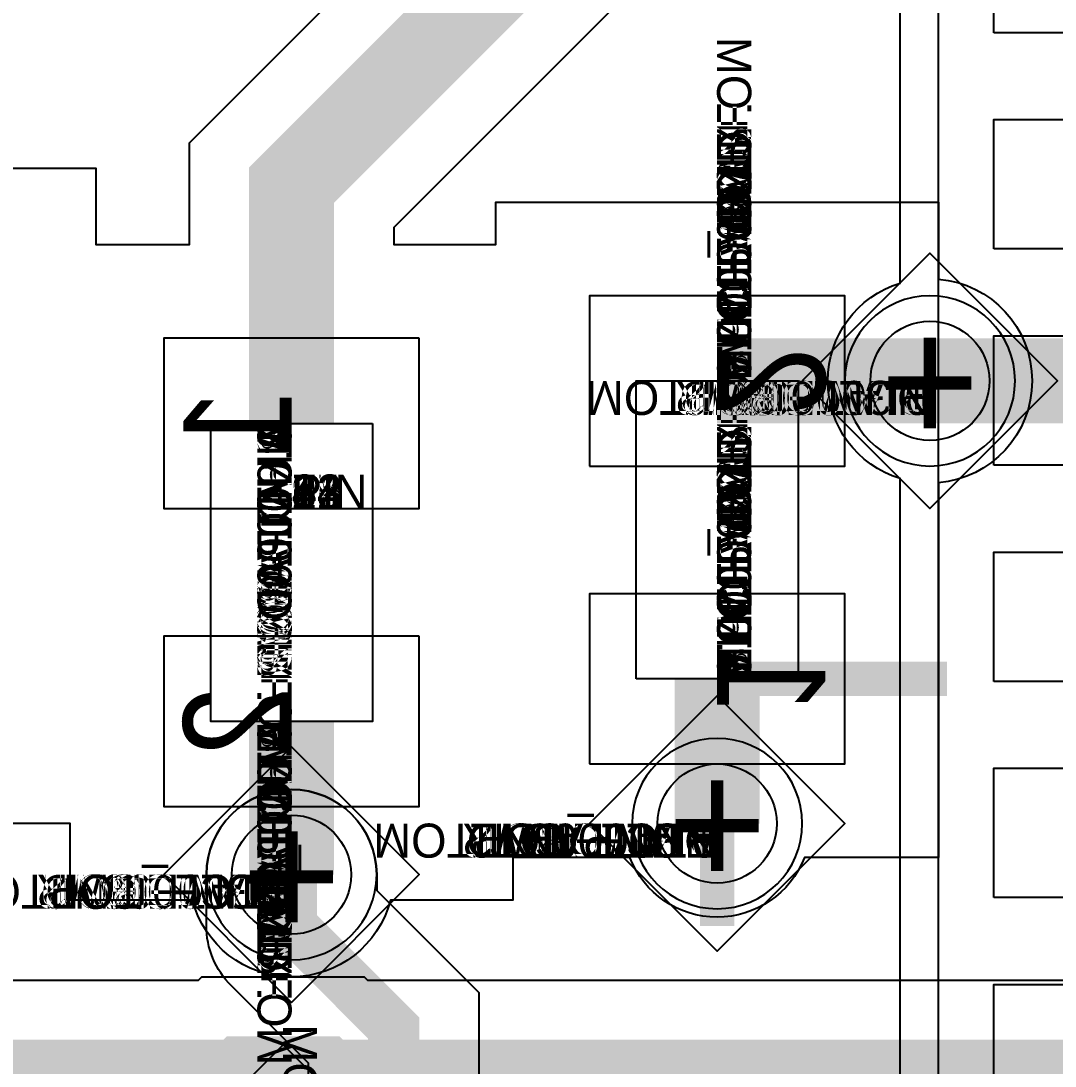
# Model space of a CAD drawing. Extents: x 0 to 323, y 0 to 320.
# Drawn here: x 30.97 to 37.05, y 187.98 to 194.12 of the extents above; entities that cross this region are included whole.
import ezdxf
from ezdxf.enums import TextEntityAlignment as Align

# ---------------------------------------------------------------- set-up
doc = ezdxf.new("R2010")
doc.units = 0
doc.header["$MEASUREMENT"] = 0
doc.layers.get('0').update_dxf_attribs({"linetype": 'CONTINUOUS'})
for name, color, linetype in [('CDN_FIGURES', 7, 'CONTINUOUS'), ('ETCH_BOTTOM', 7, 'CONTINUOUS'), ('ETCH_GND', 3, 'CONTINUOUS'), ('ETCH_INT1', 4, 'CONTINUOUS'), ('ETCH_INT2', 5, 'CONTINUOUS'), ('ETCH_PWR', 6, 'CONTINUOUS'), ('ETCH_TOP', 2, 'CONTINUOUS'), ('MANUFACTURING_NCLEGEND-1-6', 8, 'CONTINUOUS'), ('PACKAGE_GEOMETRY_ASSEMBLY_TOP', 11, 'CONTINUOUS'), ('PACKAGE_GEOMETRY_PIN_NUMBER', 9, 'CONTINUOUS')]:
    doc.layers.add(name, color=color, linetype=linetype)

# ---------------------------------------------------------------- blocks, each defined once
blk = doc.blocks.new('PAD_INFO')
for tag in ['SHAPE_TYPE', 'PAD_HEIGHT', 'PAD_LAYER', 'PAD_TYPE', 'PAD_WIDTH']:
    blk.add_attdef(tag, (0, 0), '', height=0.2)
at = {"flags": 2}
blk.add_attdef('CDN_TYPE', (0, 0), '', height=0.2, dxfattribs=at)
blk = doc.blocks.new('DRILL_INFO')
at = {"flags": 2}
blk.add_attdef('CDN_TYPE', (0, 0), '', height=0.2, dxfattribs=at)
for tag in ['FSHAPE', 'FCHAR', 'DRILL_HEIGHT', 'DIAMETER', 'PLATED', 'DRILL_WIDTH']:
    blk.add_attdef(tag, (0, 0), '', height=0.2)
blk = doc.blocks.new('VIA0700X0300')
at = {"layer": 'ETCH_BOTTOM'}
blk.add_circle((0, 0), 0.35, dxfattribs=at)
at = {"layer": 'ETCH_GND'}
blk.add_circle((0, 0), 0.35, dxfattribs=at)
at = {"layer": 'ETCH_INT1'}
blk.add_circle((0, 0), 0.35, dxfattribs=at)
at = {"layer": 'ETCH_INT2'}
blk.add_circle((0, 0), 0.35, dxfattribs=at)
at = {"layer": 'ETCH_PWR'}
blk.add_circle((0, 0), 0.35, dxfattribs=at)
at = {"layer": 'ETCH_TOP'}
blk.add_circle((0, 0), 0.35, dxfattribs=at)
ref = blk.add_blockref('PAD_INFO', (0, 0))
ref.add_attrib('PAD_LAYER', 'ETCH_TOP', (0, 0), dxfattribs={"height": 0.2})
ref.add_attrib('SHAPE_TYPE', 'NULL', (0, 0), dxfattribs={"height": 0.2})
ref.add_attrib('PAD_TYPE', 'ANTIPAD', (0, 0), dxfattribs={"height": 0.2})
ref.add_attrib('PAD_WIDTH', '0.000000', (0, 0), dxfattribs={"height": 0.2})
ref.add_attrib('PAD_HEIGHT', '0.000000', (0, 0), dxfattribs={"height": 0.2})
ref = blk.add_blockref('PAD_INFO', (0, 0))
ref.add_attrib('PAD_LAYER', 'ETCH_GND', (0, 0), dxfattribs={"height": 0.2})
ref.add_attrib('SHAPE_TYPE', 'NULL', (0, 0), dxfattribs={"height": 0.2})
ref.add_attrib('PAD_TYPE', 'ANTIPAD', (0, 0), dxfattribs={"height": 0.2})
ref.add_attrib('PAD_WIDTH', '0.000000', (0, 0), dxfattribs={"height": 0.2})
ref.add_attrib('PAD_HEIGHT', '0.000000', (0, 0), dxfattribs={"height": 0.2})
ref = blk.add_blockref('PAD_INFO', (0, 0))
ref.add_attrib('PAD_LAYER', 'ETCH_INT1', (0, 0), dxfattribs={"height": 0.2})
ref.add_attrib('SHAPE_TYPE', 'NULL', (0, 0), dxfattribs={"height": 0.2})
ref.add_attrib('PAD_TYPE', 'ANTIPAD', (0, 0), dxfattribs={"height": 0.2})
ref.add_attrib('PAD_WIDTH', '0.000000', (0, 0), dxfattribs={"height": 0.2})
ref.add_attrib('PAD_HEIGHT', '0.000000', (0, 0), dxfattribs={"height": 0.2})
ref = blk.add_blockref('PAD_INFO', (0, 0))
ref.add_attrib('PAD_LAYER', 'ETCH_INT2', (0, 0), dxfattribs={"height": 0.2})
ref.add_attrib('SHAPE_TYPE', 'NULL', (0, 0), dxfattribs={"height": 0.2})
ref.add_attrib('PAD_TYPE', 'ANTIPAD', (0, 0), dxfattribs={"height": 0.2})
ref.add_attrib('PAD_WIDTH', '0.000000', (0, 0), dxfattribs={"height": 0.2})
ref.add_attrib('PAD_HEIGHT', '0.000000', (0, 0), dxfattribs={"height": 0.2})
ref = blk.add_blockref('PAD_INFO', (0, 0))
ref.add_attrib('PAD_LAYER', 'ETCH_PWR', (0, 0), dxfattribs={"height": 0.2})
ref.add_attrib('SHAPE_TYPE', 'NULL', (0, 0), dxfattribs={"height": 0.2})
ref.add_attrib('PAD_TYPE', 'ANTIPAD', (0, 0), dxfattribs={"height": 0.2})
ref.add_attrib('PAD_WIDTH', '0.000000', (0, 0), dxfattribs={"height": 0.2})
ref.add_attrib('PAD_HEIGHT', '0.000000', (0, 0), dxfattribs={"height": 0.2})
ref = blk.add_blockref('PAD_INFO', (0, 0))
ref.add_attrib('PAD_LAYER', 'ETCH_BOTTOM', (0, 0), dxfattribs={"height": 0.2})
ref.add_attrib('SHAPE_TYPE', 'NULL', (0, 0), dxfattribs={"height": 0.2})
ref.add_attrib('PAD_TYPE', 'ANTIPAD', (0, 0), dxfattribs={"height": 0.2})
ref.add_attrib('PAD_WIDTH', '0.000000', (0, 0), dxfattribs={"height": 0.2})
ref.add_attrib('PAD_HEIGHT', '0.000000', (0, 0), dxfattribs={"height": 0.2})
ref = blk.add_blockref('PAD_INFO', (0, 0))
ref.add_attrib('PAD_LAYER', 'ETCH_TOP', (0, 0), dxfattribs={"height": 0.2})
ref.add_attrib('SHAPE_TYPE', 'NULL', (0, 0), dxfattribs={"height": 0.2})
ref.add_attrib('PAD_TYPE', 'THERMAL', (0, 0), dxfattribs={"height": 0.2})
ref.add_attrib('PAD_WIDTH', '0.000000', (0, 0), dxfattribs={"height": 0.2})
ref.add_attrib('PAD_HEIGHT', '0.000000', (0, 0), dxfattribs={"height": 0.2})
ref = blk.add_blockref('PAD_INFO', (0, 0))
ref.add_attrib('PAD_LAYER', 'ETCH_GND', (0, 0), dxfattribs={"height": 0.2})
ref.add_attrib('SHAPE_TYPE', 'NULL', (0, 0), dxfattribs={"height": 0.2})
ref.add_attrib('PAD_TYPE', 'THERMAL', (0, 0), dxfattribs={"height": 0.2})
ref.add_attrib('PAD_WIDTH', '0.000000', (0, 0), dxfattribs={"height": 0.2})
ref.add_attrib('PAD_HEIGHT', '0.000000', (0, 0), dxfattribs={"height": 0.2})
ref = blk.add_blockref('PAD_INFO', (0, 0))
ref.add_attrib('PAD_LAYER', 'ETCH_INT1', (0, 0), dxfattribs={"height": 0.2})
ref.add_attrib('SHAPE_TYPE', 'NULL', (0, 0), dxfattribs={"height": 0.2})
ref.add_attrib('PAD_TYPE', 'THERMAL', (0, 0), dxfattribs={"height": 0.2})
ref.add_attrib('PAD_WIDTH', '0.000000', (0, 0), dxfattribs={"height": 0.2})
ref.add_attrib('PAD_HEIGHT', '0.000000', (0, 0), dxfattribs={"height": 0.2})
ref = blk.add_blockref('PAD_INFO', (0, 0))
ref.add_attrib('PAD_LAYER', 'ETCH_INT2', (0, 0), dxfattribs={"height": 0.2})
ref.add_attrib('SHAPE_TYPE', 'NULL', (0, 0), dxfattribs={"height": 0.2})
ref.add_attrib('PAD_TYPE', 'THERMAL', (0, 0), dxfattribs={"height": 0.2})
ref.add_attrib('PAD_WIDTH', '0.000000', (0, 0), dxfattribs={"height": 0.2})
ref.add_attrib('PAD_HEIGHT', '0.000000', (0, 0), dxfattribs={"height": 0.2})
ref = blk.add_blockref('PAD_INFO', (0, 0))
ref.add_attrib('PAD_LAYER', 'ETCH_PWR', (0, 0), dxfattribs={"height": 0.2})
ref.add_attrib('SHAPE_TYPE', 'NULL', (0, 0), dxfattribs={"height": 0.2})
ref.add_attrib('PAD_TYPE', 'THERMAL', (0, 0), dxfattribs={"height": 0.2})
ref.add_attrib('PAD_WIDTH', '0.000000', (0, 0), dxfattribs={"height": 0.2})
ref.add_attrib('PAD_HEIGHT', '0.000000', (0, 0), dxfattribs={"height": 0.2})
ref = blk.add_blockref('PAD_INFO', (0, 0))
ref.add_attrib('PAD_LAYER', 'ETCH_BOTTOM', (0, 0), dxfattribs={"height": 0.2})
ref.add_attrib('SHAPE_TYPE', 'NULL', (0, 0), dxfattribs={"height": 0.2})
ref.add_attrib('PAD_TYPE', 'THERMAL', (0, 0), dxfattribs={"height": 0.2})
ref.add_attrib('PAD_WIDTH', '0.000000', (0, 0), dxfattribs={"height": 0.2})
ref.add_attrib('PAD_HEIGHT', '0.000000', (0, 0), dxfattribs={"height": 0.2})
ref = blk.add_blockref('PAD_INFO', (0, 0))
ref.add_attrib('PAD_LAYER', 'ETCH_TOP', (0, 0), dxfattribs={"height": 0.2})
ref.add_attrib('SHAPE_TYPE', 'CIRCLE', (0, 0), dxfattribs={"height": 0.2})
ref.add_attrib('PAD_TYPE', 'REGULAR', (0, 0), dxfattribs={"height": 0.2})
ref.add_attrib('PAD_WIDTH', '0.700000', (0, 0), dxfattribs={"height": 0.2})
ref.add_attrib('PAD_HEIGHT', '0.700000', (0, 0), dxfattribs={"height": 0.2})
ref = blk.add_blockref('PAD_INFO', (0, 0))
ref.add_attrib('PAD_LAYER', 'ETCH_GND', (0, 0), dxfattribs={"height": 0.2})
ref.add_attrib('SHAPE_TYPE', 'CIRCLE', (0, 0), dxfattribs={"height": 0.2})
ref.add_attrib('PAD_TYPE', 'REGULAR', (0, 0), dxfattribs={"height": 0.2})
ref.add_attrib('PAD_WIDTH', '0.700000', (0, 0), dxfattribs={"height": 0.2})
ref.add_attrib('PAD_HEIGHT', '0.700000', (0, 0), dxfattribs={"height": 0.2})
ref = blk.add_blockref('PAD_INFO', (0, 0))
ref.add_attrib('PAD_LAYER', 'ETCH_INT1', (0, 0), dxfattribs={"height": 0.2})
ref.add_attrib('SHAPE_TYPE', 'CIRCLE', (0, 0), dxfattribs={"height": 0.2})
ref.add_attrib('PAD_TYPE', 'REGULAR', (0, 0), dxfattribs={"height": 0.2})
ref.add_attrib('PAD_WIDTH', '0.700000', (0, 0), dxfattribs={"height": 0.2})
ref.add_attrib('PAD_HEIGHT', '0.700000', (0, 0), dxfattribs={"height": 0.2})
ref = blk.add_blockref('PAD_INFO', (0, 0))
ref.add_attrib('PAD_LAYER', 'ETCH_INT2', (0, 0), dxfattribs={"height": 0.2})
ref.add_attrib('SHAPE_TYPE', 'CIRCLE', (0, 0), dxfattribs={"height": 0.2})
ref.add_attrib('PAD_TYPE', 'REGULAR', (0, 0), dxfattribs={"height": 0.2})
ref.add_attrib('PAD_WIDTH', '0.700000', (0, 0), dxfattribs={"height": 0.2})
ref.add_attrib('PAD_HEIGHT', '0.700000', (0, 0), dxfattribs={"height": 0.2})
ref = blk.add_blockref('PAD_INFO', (0, 0))
ref.add_attrib('PAD_LAYER', 'ETCH_PWR', (0, 0), dxfattribs={"height": 0.2})
ref.add_attrib('SHAPE_TYPE', 'CIRCLE', (0, 0), dxfattribs={"height": 0.2})
ref.add_attrib('PAD_TYPE', 'REGULAR', (0, 0), dxfattribs={"height": 0.2})
ref.add_attrib('PAD_WIDTH', '0.700000', (0, 0), dxfattribs={"height": 0.2})
ref.add_attrib('PAD_HEIGHT', '0.700000', (0, 0), dxfattribs={"height": 0.2})
ref = blk.add_blockref('PAD_INFO', (0, 0))
ref.add_attrib('PAD_LAYER', 'ETCH_BOTTOM', (0, 0), dxfattribs={"height": 0.2})
ref.add_attrib('SHAPE_TYPE', 'CIRCLE', (0, 0), dxfattribs={"height": 0.2})
ref.add_attrib('PAD_TYPE', 'REGULAR', (0, 0), dxfattribs={"height": 0.2})
ref.add_attrib('PAD_WIDTH', '0.700000', (0, 0), dxfattribs={"height": 0.2})
ref.add_attrib('PAD_HEIGHT', '0.700000', (0, 0), dxfattribs={"height": 0.2})
ref = blk.add_blockref('DRILL_INFO', (0, 0))
ref.add_attrib('DIAMETER', '0.300000', (0, 0), dxfattribs={"height": 0.2})
ref.add_attrib('PLATED', 'PLATED', (0, 0), dxfattribs={"height": 0.2})
ref.add_attrib('FSHAPE', 'DIAMOND', (0, 0), dxfattribs={"height": 0.2})
ref.add_attrib('FCHAR', '+', (0, 0), dxfattribs={"height": 0.2})
ref.add_attrib('DRILL_WIDTH', '1.500000', (0, 0), dxfattribs={"height": 0.2})
ref.add_attrib('DRILL_HEIGHT', '1.500000', (0, 0), dxfattribs={"height": 0.2})
for tag in ['CDN_TYPE', 'PIN']:
    blk.add_attdef(tag, (0, 0), '', height=0.2)
at = {"flags": 2}
for tag in ['PSTKNAME', 'BBV']:
    blk.add_attdef(tag, (0, 0), '', height=0.2, dxfattribs=at)
blk = doc.blocks.new('FIGURE_DIAMOND')
at = {"layer": 'CDN_FIGURES'}
blk.add_lwpolyline([(-0.5, 0), (0, 0.5), (0.5, 0), (0, -0.5)], close=True, dxfattribs=at)
blk = doc.blocks.new('RC1000X1500TS')
at = {"layer": 'ETCH_TOP'}
blk.add_lwpolyline([(-0.5, -0.75), (-0.5, 0.75), (0.5, 0.75), (0.5, -0.75)], close=True, dxfattribs=at)
ref = blk.add_blockref('PAD_INFO', (0, 0))
ref.add_attrib('PAD_LAYER', 'ETCH_TOP', (0, 0), dxfattribs={"height": 0.2})
ref.add_attrib('SHAPE_TYPE', 'NULL', (0, 0), dxfattribs={"height": 0.2})
ref.add_attrib('PAD_TYPE', 'ANTIPAD', (0, 0), dxfattribs={"height": 0.2})
ref.add_attrib('PAD_WIDTH', '0.000000', (0, 0), dxfattribs={"height": 0.2})
ref.add_attrib('PAD_HEIGHT', '0.000000', (0, 0), dxfattribs={"height": 0.2})
ref = blk.add_blockref('PAD_INFO', (0, 0))
ref.add_attrib('PAD_LAYER', 'ETCH_GND', (0, 0), dxfattribs={"height": 0.2})
ref.add_attrib('SHAPE_TYPE', 'NULL', (0, 0), dxfattribs={"height": 0.2})
ref.add_attrib('PAD_TYPE', 'ANTIPAD', (0, 0), dxfattribs={"height": 0.2})
ref.add_attrib('PAD_WIDTH', '0.000000', (0, 0), dxfattribs={"height": 0.2})
ref.add_attrib('PAD_HEIGHT', '0.000000', (0, 0), dxfattribs={"height": 0.2})
ref = blk.add_blockref('PAD_INFO', (0, 0))
ref.add_attrib('PAD_LAYER', 'ETCH_INT1', (0, 0), dxfattribs={"height": 0.2})
ref.add_attrib('SHAPE_TYPE', 'NULL', (0, 0), dxfattribs={"height": 0.2})
ref.add_attrib('PAD_TYPE', 'ANTIPAD', (0, 0), dxfattribs={"height": 0.2})
ref.add_attrib('PAD_WIDTH', '0.000000', (0, 0), dxfattribs={"height": 0.2})
ref.add_attrib('PAD_HEIGHT', '0.000000', (0, 0), dxfattribs={"height": 0.2})
ref = blk.add_blockref('PAD_INFO', (0, 0))
ref.add_attrib('PAD_LAYER', 'ETCH_INT2', (0, 0), dxfattribs={"height": 0.2})
ref.add_attrib('SHAPE_TYPE', 'NULL', (0, 0), dxfattribs={"height": 0.2})
ref.add_attrib('PAD_TYPE', 'ANTIPAD', (0, 0), dxfattribs={"height": 0.2})
ref.add_attrib('PAD_WIDTH', '0.000000', (0, 0), dxfattribs={"height": 0.2})
ref.add_attrib('PAD_HEIGHT', '0.000000', (0, 0), dxfattribs={"height": 0.2})
ref = blk.add_blockref('PAD_INFO', (0, 0))
ref.add_attrib('PAD_LAYER', 'ETCH_PWR', (0, 0), dxfattribs={"height": 0.2})
ref.add_attrib('SHAPE_TYPE', 'NULL', (0, 0), dxfattribs={"height": 0.2})
ref.add_attrib('PAD_TYPE', 'ANTIPAD', (0, 0), dxfattribs={"height": 0.2})
ref.add_attrib('PAD_WIDTH', '0.000000', (0, 0), dxfattribs={"height": 0.2})
ref.add_attrib('PAD_HEIGHT', '0.000000', (0, 0), dxfattribs={"height": 0.2})
ref = blk.add_blockref('PAD_INFO', (0, 0))
ref.add_attrib('PAD_LAYER', 'ETCH_BOTTOM', (0, 0), dxfattribs={"height": 0.2})
ref.add_attrib('SHAPE_TYPE', 'NULL', (0, 0), dxfattribs={"height": 0.2})
ref.add_attrib('PAD_TYPE', 'ANTIPAD', (0, 0), dxfattribs={"height": 0.2})
ref.add_attrib('PAD_WIDTH', '0.000000', (0, 0), dxfattribs={"height": 0.2})
ref.add_attrib('PAD_HEIGHT', '0.000000', (0, 0), dxfattribs={"height": 0.2})
ref = blk.add_blockref('PAD_INFO', (0, 0))
ref.add_attrib('PAD_LAYER', 'ETCH_TOP', (0, 0), dxfattribs={"height": 0.2})
ref.add_attrib('SHAPE_TYPE', 'NULL', (0, 0), dxfattribs={"height": 0.2})
ref.add_attrib('PAD_TYPE', 'THERMAL', (0, 0), dxfattribs={"height": 0.2})
ref.add_attrib('PAD_WIDTH', '0.000000', (0, 0), dxfattribs={"height": 0.2})
ref.add_attrib('PAD_HEIGHT', '0.000000', (0, 0), dxfattribs={"height": 0.2})
ref = blk.add_blockref('PAD_INFO', (0, 0))
ref.add_attrib('PAD_LAYER', 'ETCH_GND', (0, 0), dxfattribs={"height": 0.2})
ref.add_attrib('SHAPE_TYPE', 'NULL', (0, 0), dxfattribs={"height": 0.2})
ref.add_attrib('PAD_TYPE', 'THERMAL', (0, 0), dxfattribs={"height": 0.2})
ref.add_attrib('PAD_WIDTH', '0.000000', (0, 0), dxfattribs={"height": 0.2})
ref.add_attrib('PAD_HEIGHT', '0.000000', (0, 0), dxfattribs={"height": 0.2})
ref = blk.add_blockref('PAD_INFO', (0, 0))
ref.add_attrib('PAD_LAYER', 'ETCH_INT1', (0, 0), dxfattribs={"height": 0.2})
ref.add_attrib('SHAPE_TYPE', 'NULL', (0, 0), dxfattribs={"height": 0.2})
ref.add_attrib('PAD_TYPE', 'THERMAL', (0, 0), dxfattribs={"height": 0.2})
ref.add_attrib('PAD_WIDTH', '0.000000', (0, 0), dxfattribs={"height": 0.2})
ref.add_attrib('PAD_HEIGHT', '0.000000', (0, 0), dxfattribs={"height": 0.2})
ref = blk.add_blockref('PAD_INFO', (0, 0))
ref.add_attrib('PAD_LAYER', 'ETCH_INT2', (0, 0), dxfattribs={"height": 0.2})
ref.add_attrib('SHAPE_TYPE', 'NULL', (0, 0), dxfattribs={"height": 0.2})
ref.add_attrib('PAD_TYPE', 'THERMAL', (0, 0), dxfattribs={"height": 0.2})
ref.add_attrib('PAD_WIDTH', '0.000000', (0, 0), dxfattribs={"height": 0.2})
ref.add_attrib('PAD_HEIGHT', '0.000000', (0, 0), dxfattribs={"height": 0.2})
ref = blk.add_blockref('PAD_INFO', (0, 0))
ref.add_attrib('PAD_LAYER', 'ETCH_PWR', (0, 0), dxfattribs={"height": 0.2})
ref.add_attrib('SHAPE_TYPE', 'NULL', (0, 0), dxfattribs={"height": 0.2})
ref.add_attrib('PAD_TYPE', 'THERMAL', (0, 0), dxfattribs={"height": 0.2})
ref.add_attrib('PAD_WIDTH', '0.000000', (0, 0), dxfattribs={"height": 0.2})
ref.add_attrib('PAD_HEIGHT', '0.000000', (0, 0), dxfattribs={"height": 0.2})
ref = blk.add_blockref('PAD_INFO', (0, 0))
ref.add_attrib('PAD_LAYER', 'ETCH_BOTTOM', (0, 0), dxfattribs={"height": 0.2})
ref.add_attrib('SHAPE_TYPE', 'NULL', (0, 0), dxfattribs={"height": 0.2})
ref.add_attrib('PAD_TYPE', 'THERMAL', (0, 0), dxfattribs={"height": 0.2})
ref.add_attrib('PAD_WIDTH', '0.000000', (0, 0), dxfattribs={"height": 0.2})
ref.add_attrib('PAD_HEIGHT', '0.000000', (0, 0), dxfattribs={"height": 0.2})
ref = blk.add_blockref('PAD_INFO', (0, 0))
ref.add_attrib('PAD_LAYER', 'ETCH_GND', (0, 0), dxfattribs={"height": 0.2})
ref.add_attrib('SHAPE_TYPE', 'NULL', (0, 0), dxfattribs={"height": 0.2})
ref.add_attrib('PAD_TYPE', 'REGULAR', (0, 0), dxfattribs={"height": 0.2})
ref.add_attrib('PAD_WIDTH', '0.000000', (0, 0), dxfattribs={"height": 0.2})
ref.add_attrib('PAD_HEIGHT', '0.000000', (0, 0), dxfattribs={"height": 0.2})
ref = blk.add_blockref('PAD_INFO', (0, 0))
ref.add_attrib('PAD_LAYER', 'ETCH_INT1', (0, 0), dxfattribs={"height": 0.2})
ref.add_attrib('SHAPE_TYPE', 'NULL', (0, 0), dxfattribs={"height": 0.2})
ref.add_attrib('PAD_TYPE', 'REGULAR', (0, 0), dxfattribs={"height": 0.2})
ref.add_attrib('PAD_WIDTH', '0.000000', (0, 0), dxfattribs={"height": 0.2})
ref.add_attrib('PAD_HEIGHT', '0.000000', (0, 0), dxfattribs={"height": 0.2})
ref = blk.add_blockref('PAD_INFO', (0, 0))
ref.add_attrib('PAD_LAYER', 'ETCH_INT2', (0, 0), dxfattribs={"height": 0.2})
ref.add_attrib('SHAPE_TYPE', 'NULL', (0, 0), dxfattribs={"height": 0.2})
ref.add_attrib('PAD_TYPE', 'REGULAR', (0, 0), dxfattribs={"height": 0.2})
ref.add_attrib('PAD_WIDTH', '0.000000', (0, 0), dxfattribs={"height": 0.2})
ref.add_attrib('PAD_HEIGHT', '0.000000', (0, 0), dxfattribs={"height": 0.2})
ref = blk.add_blockref('PAD_INFO', (0, 0))
ref.add_attrib('PAD_LAYER', 'ETCH_PWR', (0, 0), dxfattribs={"height": 0.2})
ref.add_attrib('SHAPE_TYPE', 'NULL', (0, 0), dxfattribs={"height": 0.2})
ref.add_attrib('PAD_TYPE', 'REGULAR', (0, 0), dxfattribs={"height": 0.2})
ref.add_attrib('PAD_WIDTH', '0.000000', (0, 0), dxfattribs={"height": 0.2})
ref.add_attrib('PAD_HEIGHT', '0.000000', (0, 0), dxfattribs={"height": 0.2})
ref = blk.add_blockref('PAD_INFO', (0, 0))
ref.add_attrib('PAD_LAYER', 'ETCH_BOTTOM', (0, 0), dxfattribs={"height": 0.2})
ref.add_attrib('SHAPE_TYPE', 'NULL', (0, 0), dxfattribs={"height": 0.2})
ref.add_attrib('PAD_TYPE', 'REGULAR', (0, 0), dxfattribs={"height": 0.2})
ref.add_attrib('PAD_WIDTH', '0.000000', (0, 0), dxfattribs={"height": 0.2})
ref.add_attrib('PAD_HEIGHT', '0.000000', (0, 0), dxfattribs={"height": 0.2})
ref = blk.add_blockref('DRILL_INFO', (0, 0))
ref.add_attrib('DIAMETER', '0.000000', (0, 0), dxfattribs={"height": 0.2})
ref.add_attrib('PLATED', 'PLATED', (0, 0), dxfattribs={"height": 0.2})
ref.add_attrib('FSHAPE', 'NULL', (0, 0), dxfattribs={"height": 0.2})
ref.add_attrib('DRILL_WIDTH', '0.000000', (0, 0), dxfattribs={"height": 0.2})
ref.add_attrib('DRILL_HEIGHT', '0.000000', (0, 0), dxfattribs={"height": 0.2})
ref = blk.add_blockref('PAD_INFO', (0, 0))
ref.add_attrib('PAD_LAYER', 'ETCH_TOP', (0, 0), dxfattribs={"height": 0.2})
ref.add_attrib('SHAPE_TYPE', 'RECTANGLE', (0, 0), dxfattribs={"height": 0.2})
ref.add_attrib('PAD_TYPE', 'REGULAR', (0, 0), dxfattribs={"height": 0.2})
ref.add_attrib('PAD_WIDTH', '1.000000', (0, 0), dxfattribs={"height": 0.2})
ref.add_attrib('PAD_HEIGHT', '1.500000', (0, 0), dxfattribs={"height": 0.2})
for tag in ['CDN_TYPE', 'PIN']:
    blk.add_attdef(tag, (0, 0), '', height=0.2)
at = {"flags": 2}
for tag in ['PSTKNAME', 'BBV']:
    blk.add_attdef(tag, (0, 0), '', height=0.2, dxfattribs=at)
blk = doc.blocks.new('F56')
at = {"layer": 'PACKAGE_GEOMETRY_ASSEMBLY_TOP'}
blk.add_lwpolyline([(0, -0.475), (1.75, -0.475), (1.75, 0.475), (0, 0.475)], close=True, dxfattribs=at)
at = {"layer": 'ETCH_TOP'}
ref = blk.add_blockref('RC1000X1500TS', (0, 0), dxfattribs=at)
ref.add_attrib('CDN_TYPE', 'PIN', (0, 0), dxfattribs={"height": 0.2})
ref.add_attrib('PIN', '1', (0, 0), dxfattribs={"height": 0.2})
ref = blk.add_blockref('RC1000X1500TS', (1.75, 0), dxfattribs=at)
ref.add_attrib('CDN_TYPE', 'PIN', (0, 0), dxfattribs={"height": 0.2})
ref.add_attrib('PIN', '2', (0, 0), dxfattribs={"height": 0.2})
at = {"flags": 2}
for tag in ['SYMBOL_TYPE', 'CDN_TYPE', 'REFDES']:
    blk.add_attdef(tag, (0, 0), '', height=0.2, dxfattribs=at)
blk = doc.blocks.new('RC1250X0760TS')
at = {"layer": 'ETCH_TOP'}
blk.add_lwpolyline([(-0.625, -0.38), (-0.625, 0.38), (0.625, 0.38), (0.625, -0.38)], close=True, dxfattribs=at)
ref = blk.add_blockref('PAD_INFO', (0, 0))
ref.add_attrib('PAD_LAYER', 'ETCH_TOP', (0, 0), dxfattribs={"height": 0.2})
ref.add_attrib('SHAPE_TYPE', 'NULL', (0, 0), dxfattribs={"height": 0.2})
ref.add_attrib('PAD_TYPE', 'ANTIPAD', (0, 0), dxfattribs={"height": 0.2})
ref.add_attrib('PAD_WIDTH', '0.000000', (0, 0), dxfattribs={"height": 0.2})
ref.add_attrib('PAD_HEIGHT', '0.000000', (0, 0), dxfattribs={"height": 0.2})
ref = blk.add_blockref('PAD_INFO', (0, 0))
ref.add_attrib('PAD_LAYER', 'ETCH_GND', (0, 0), dxfattribs={"height": 0.2})
ref.add_attrib('SHAPE_TYPE', 'NULL', (0, 0), dxfattribs={"height": 0.2})
ref.add_attrib('PAD_TYPE', 'ANTIPAD', (0, 0), dxfattribs={"height": 0.2})
ref.add_attrib('PAD_WIDTH', '0.000000', (0, 0), dxfattribs={"height": 0.2})
ref.add_attrib('PAD_HEIGHT', '0.000000', (0, 0), dxfattribs={"height": 0.2})
ref = blk.add_blockref('PAD_INFO', (0, 0))
ref.add_attrib('PAD_LAYER', 'ETCH_INT1', (0, 0), dxfattribs={"height": 0.2})
ref.add_attrib('SHAPE_TYPE', 'NULL', (0, 0), dxfattribs={"height": 0.2})
ref.add_attrib('PAD_TYPE', 'ANTIPAD', (0, 0), dxfattribs={"height": 0.2})
ref.add_attrib('PAD_WIDTH', '0.000000', (0, 0), dxfattribs={"height": 0.2})
ref.add_attrib('PAD_HEIGHT', '0.000000', (0, 0), dxfattribs={"height": 0.2})
ref = blk.add_blockref('PAD_INFO', (0, 0))
ref.add_attrib('PAD_LAYER', 'ETCH_INT2', (0, 0), dxfattribs={"height": 0.2})
ref.add_attrib('SHAPE_TYPE', 'NULL', (0, 0), dxfattribs={"height": 0.2})
ref.add_attrib('PAD_TYPE', 'ANTIPAD', (0, 0), dxfattribs={"height": 0.2})
ref.add_attrib('PAD_WIDTH', '0.000000', (0, 0), dxfattribs={"height": 0.2})
ref.add_attrib('PAD_HEIGHT', '0.000000', (0, 0), dxfattribs={"height": 0.2})
ref = blk.add_blockref('PAD_INFO', (0, 0))
ref.add_attrib('PAD_LAYER', 'ETCH_PWR', (0, 0), dxfattribs={"height": 0.2})
ref.add_attrib('SHAPE_TYPE', 'NULL', (0, 0), dxfattribs={"height": 0.2})
ref.add_attrib('PAD_TYPE', 'ANTIPAD', (0, 0), dxfattribs={"height": 0.2})
ref.add_attrib('PAD_WIDTH', '0.000000', (0, 0), dxfattribs={"height": 0.2})
ref.add_attrib('PAD_HEIGHT', '0.000000', (0, 0), dxfattribs={"height": 0.2})
ref = blk.add_blockref('PAD_INFO', (0, 0))
ref.add_attrib('PAD_LAYER', 'ETCH_BOTTOM', (0, 0), dxfattribs={"height": 0.2})
ref.add_attrib('SHAPE_TYPE', 'NULL', (0, 0), dxfattribs={"height": 0.2})
ref.add_attrib('PAD_TYPE', 'ANTIPAD', (0, 0), dxfattribs={"height": 0.2})
ref.add_attrib('PAD_WIDTH', '0.000000', (0, 0), dxfattribs={"height": 0.2})
ref.add_attrib('PAD_HEIGHT', '0.000000', (0, 0), dxfattribs={"height": 0.2})
ref = blk.add_blockref('PAD_INFO', (0, 0))
ref.add_attrib('PAD_LAYER', 'ETCH_TOP', (0, 0), dxfattribs={"height": 0.2})
ref.add_attrib('SHAPE_TYPE', 'NULL', (0, 0), dxfattribs={"height": 0.2})
ref.add_attrib('PAD_TYPE', 'THERMAL', (0, 0), dxfattribs={"height": 0.2})
ref.add_attrib('PAD_WIDTH', '0.000000', (0, 0), dxfattribs={"height": 0.2})
ref.add_attrib('PAD_HEIGHT', '0.000000', (0, 0), dxfattribs={"height": 0.2})
ref = blk.add_blockref('PAD_INFO', (0, 0))
ref.add_attrib('PAD_LAYER', 'ETCH_GND', (0, 0), dxfattribs={"height": 0.2})
ref.add_attrib('SHAPE_TYPE', 'NULL', (0, 0), dxfattribs={"height": 0.2})
ref.add_attrib('PAD_TYPE', 'THERMAL', (0, 0), dxfattribs={"height": 0.2})
ref.add_attrib('PAD_WIDTH', '0.000000', (0, 0), dxfattribs={"height": 0.2})
ref.add_attrib('PAD_HEIGHT', '0.000000', (0, 0), dxfattribs={"height": 0.2})
ref = blk.add_blockref('PAD_INFO', (0, 0))
ref.add_attrib('PAD_LAYER', 'ETCH_INT1', (0, 0), dxfattribs={"height": 0.2})
ref.add_attrib('SHAPE_TYPE', 'NULL', (0, 0), dxfattribs={"height": 0.2})
ref.add_attrib('PAD_TYPE', 'THERMAL', (0, 0), dxfattribs={"height": 0.2})
ref.add_attrib('PAD_WIDTH', '0.000000', (0, 0), dxfattribs={"height": 0.2})
ref.add_attrib('PAD_HEIGHT', '0.000000', (0, 0), dxfattribs={"height": 0.2})
ref = blk.add_blockref('PAD_INFO', (0, 0))
ref.add_attrib('PAD_LAYER', 'ETCH_INT2', (0, 0), dxfattribs={"height": 0.2})
ref.add_attrib('SHAPE_TYPE', 'NULL', (0, 0), dxfattribs={"height": 0.2})
ref.add_attrib('PAD_TYPE', 'THERMAL', (0, 0), dxfattribs={"height": 0.2})
ref.add_attrib('PAD_WIDTH', '0.000000', (0, 0), dxfattribs={"height": 0.2})
ref.add_attrib('PAD_HEIGHT', '0.000000', (0, 0), dxfattribs={"height": 0.2})
ref = blk.add_blockref('PAD_INFO', (0, 0))
ref.add_attrib('PAD_LAYER', 'ETCH_PWR', (0, 0), dxfattribs={"height": 0.2})
ref.add_attrib('SHAPE_TYPE', 'NULL', (0, 0), dxfattribs={"height": 0.2})
ref.add_attrib('PAD_TYPE', 'THERMAL', (0, 0), dxfattribs={"height": 0.2})
ref.add_attrib('PAD_WIDTH', '0.000000', (0, 0), dxfattribs={"height": 0.2})
ref.add_attrib('PAD_HEIGHT', '0.000000', (0, 0), dxfattribs={"height": 0.2})
ref = blk.add_blockref('PAD_INFO', (0, 0))
ref.add_attrib('PAD_LAYER', 'ETCH_BOTTOM', (0, 0), dxfattribs={"height": 0.2})
ref.add_attrib('SHAPE_TYPE', 'NULL', (0, 0), dxfattribs={"height": 0.2})
ref.add_attrib('PAD_TYPE', 'THERMAL', (0, 0), dxfattribs={"height": 0.2})
ref.add_attrib('PAD_WIDTH', '0.000000', (0, 0), dxfattribs={"height": 0.2})
ref.add_attrib('PAD_HEIGHT', '0.000000', (0, 0), dxfattribs={"height": 0.2})
ref = blk.add_blockref('PAD_INFO', (0, 0))
ref.add_attrib('PAD_LAYER', 'ETCH_TOP', (0, 0), dxfattribs={"height": 0.2})
ref.add_attrib('SHAPE_TYPE', 'RECTANGLE', (0, 0), dxfattribs={"height": 0.2})
ref.add_attrib('PAD_TYPE', 'REGULAR', (0, 0), dxfattribs={"height": 0.2})
ref.add_attrib('PAD_WIDTH', '1.250000', (0, 0), dxfattribs={"height": 0.2})
ref.add_attrib('PAD_HEIGHT', '0.760000', (0, 0), dxfattribs={"height": 0.2})
ref = blk.add_blockref('PAD_INFO', (0, 0))
ref.add_attrib('PAD_LAYER', 'ETCH_GND', (0, 0), dxfattribs={"height": 0.2})
ref.add_attrib('SHAPE_TYPE', 'NULL', (0, 0), dxfattribs={"height": 0.2})
ref.add_attrib('PAD_TYPE', 'REGULAR', (0, 0), dxfattribs={"height": 0.2})
ref.add_attrib('PAD_WIDTH', '0.000000', (0, 0), dxfattribs={"height": 0.2})
ref.add_attrib('PAD_HEIGHT', '0.000000', (0, 0), dxfattribs={"height": 0.2})
ref = blk.add_blockref('PAD_INFO', (0, 0))
ref.add_attrib('PAD_LAYER', 'ETCH_INT1', (0, 0), dxfattribs={"height": 0.2})
ref.add_attrib('SHAPE_TYPE', 'NULL', (0, 0), dxfattribs={"height": 0.2})
ref.add_attrib('PAD_TYPE', 'REGULAR', (0, 0), dxfattribs={"height": 0.2})
ref.add_attrib('PAD_WIDTH', '0.000000', (0, 0), dxfattribs={"height": 0.2})
ref.add_attrib('PAD_HEIGHT', '0.000000', (0, 0), dxfattribs={"height": 0.2})
ref = blk.add_blockref('PAD_INFO', (0, 0))
ref.add_attrib('PAD_LAYER', 'ETCH_INT2', (0, 0), dxfattribs={"height": 0.2})
ref.add_attrib('SHAPE_TYPE', 'NULL', (0, 0), dxfattribs={"height": 0.2})
ref.add_attrib('PAD_TYPE', 'REGULAR', (0, 0), dxfattribs={"height": 0.2})
ref.add_attrib('PAD_WIDTH', '0.000000', (0, 0), dxfattribs={"height": 0.2})
ref.add_attrib('PAD_HEIGHT', '0.000000', (0, 0), dxfattribs={"height": 0.2})
ref = blk.add_blockref('PAD_INFO', (0, 0))
ref.add_attrib('PAD_LAYER', 'ETCH_PWR', (0, 0), dxfattribs={"height": 0.2})
ref.add_attrib('SHAPE_TYPE', 'NULL', (0, 0), dxfattribs={"height": 0.2})
ref.add_attrib('PAD_TYPE', 'REGULAR', (0, 0), dxfattribs={"height": 0.2})
ref.add_attrib('PAD_WIDTH', '0.000000', (0, 0), dxfattribs={"height": 0.2})
ref.add_attrib('PAD_HEIGHT', '0.000000', (0, 0), dxfattribs={"height": 0.2})
ref = blk.add_blockref('PAD_INFO', (0, 0))
ref.add_attrib('PAD_LAYER', 'ETCH_BOTTOM', (0, 0), dxfattribs={"height": 0.2})
ref.add_attrib('SHAPE_TYPE', 'NULL', (0, 0), dxfattribs={"height": 0.2})
ref.add_attrib('PAD_TYPE', 'REGULAR', (0, 0), dxfattribs={"height": 0.2})
ref.add_attrib('PAD_WIDTH', '0.000000', (0, 0), dxfattribs={"height": 0.2})
ref.add_attrib('PAD_HEIGHT', '0.000000', (0, 0), dxfattribs={"height": 0.2})
ref = blk.add_blockref('DRILL_INFO', (0, 0))
ref.add_attrib('DIAMETER', '0.000000', (0, 0), dxfattribs={"height": 0.2})
ref.add_attrib('PLATED', 'PLATED', (0, 0), dxfattribs={"height": 0.2})
ref.add_attrib('FSHAPE', 'NULL', (0, 0), dxfattribs={"height": 0.2})
ref.add_attrib('DRILL_WIDTH', '0.000000', (0, 0), dxfattribs={"height": 0.2})
ref.add_attrib('DRILL_HEIGHT', '0.000000', (0, 0), dxfattribs={"height": 0.2})
for tag in ['CDN_TYPE', 'PIN']:
    blk.add_attdef(tag, (0, 0), '', height=0.2)
at = {"flags": 2}
for tag in ['PSTKNAME', 'BBV']:
    blk.add_attdef(tag, (0, 0), '', height=0.2, dxfattribs=at)
blk = doc.blocks.new('SO-24W')
at = {"layer": 'PACKAGE_GEOMETRY_ASSEMBLY_TOP'}
blk.add_lwpolyline([(-3.8, -7.8), (3.8, -7.8), (3.8, 7.8), (-3.8, 7.8)], close=True, dxfattribs=at)
at = {"layer": 'ETCH_TOP'}
ref = blk.add_blockref('RC1250X0760TS', (-4.75, 6.985), dxfattribs=at)
ref.add_attrib('CDN_TYPE', 'PIN', (0, 0), dxfattribs={"height": 0.2})
ref.add_attrib('PIN', '1', (0, 0), dxfattribs={"height": 0.2})
ref = blk.add_blockref('RC1250X0760TS', (4.75, 6.985), dxfattribs=at)
ref.add_attrib('CDN_TYPE', 'PIN', (0, 0), dxfattribs={"height": 0.2})
ref.add_attrib('PIN', '24', (0, 0), dxfattribs={"height": 0.2})
ref = blk.add_blockref('RC1250X0760TS', (-4.75, 5.715), dxfattribs=at)
ref.add_attrib('CDN_TYPE', 'PIN', (0, 0), dxfattribs={"height": 0.2})
ref.add_attrib('PIN', '2', (0, 0), dxfattribs={"height": 0.2})
ref = blk.add_blockref('RC1250X0760TS', (4.75, 5.715), dxfattribs=at)
ref.add_attrib('CDN_TYPE', 'PIN', (0, 0), dxfattribs={"height": 0.2})
ref.add_attrib('PIN', '23', (0, 0), dxfattribs={"height": 0.2})
ref = blk.add_blockref('RC1250X0760TS', (-4.75, 4.445), dxfattribs=at)
ref.add_attrib('CDN_TYPE', 'PIN', (0, 0), dxfattribs={"height": 0.2})
ref.add_attrib('PIN', '3', (0, 0), dxfattribs={"height": 0.2})
ref = blk.add_blockref('RC1250X0760TS', (4.75, 4.445), dxfattribs=at)
ref.add_attrib('CDN_TYPE', 'PIN', (0, 0), dxfattribs={"height": 0.2})
ref.add_attrib('PIN', '22', (0, 0), dxfattribs={"height": 0.2})
ref = blk.add_blockref('RC1250X0760TS', (-4.75, 3.175), dxfattribs=at)
ref.add_attrib('CDN_TYPE', 'PIN', (0, 0), dxfattribs={"height": 0.2})
ref.add_attrib('PIN', '4', (0, 0), dxfattribs={"height": 0.2})
ref = blk.add_blockref('RC1250X0760TS', (4.75, 3.175), dxfattribs=at)
ref.add_attrib('CDN_TYPE', 'PIN', (0, 0), dxfattribs={"height": 0.2})
ref.add_attrib('PIN', '21', (0, 0), dxfattribs={"height": 0.2})
ref = blk.add_blockref('RC1250X0760TS', (-4.75, 1.905), dxfattribs=at)
ref.add_attrib('CDN_TYPE', 'PIN', (0, 0), dxfattribs={"height": 0.2})
ref.add_attrib('PIN', '5', (0, 0), dxfattribs={"height": 0.2})
ref = blk.add_blockref('RC1250X0760TS', (4.75, 1.905), dxfattribs=at)
ref.add_attrib('CDN_TYPE', 'PIN', (0, 0), dxfattribs={"height": 0.2})
ref.add_attrib('PIN', '20', (0, 0), dxfattribs={"height": 0.2})
ref = blk.add_blockref('RC1250X0760TS', (-4.75, 0.635), dxfattribs=at)
ref.add_attrib('CDN_TYPE', 'PIN', (0, 0), dxfattribs={"height": 0.2})
ref.add_attrib('PIN', '6', (0, 0), dxfattribs={"height": 0.2})
ref = blk.add_blockref('RC1250X0760TS', (4.75, 0.635), dxfattribs=at)
ref.add_attrib('CDN_TYPE', 'PIN', (0, 0), dxfattribs={"height": 0.2})
ref.add_attrib('PIN', '19', (0, 0), dxfattribs={"height": 0.2})
ref = blk.add_blockref('RC1250X0760TS', (-4.75, -6.985), dxfattribs=at)
ref.add_attrib('CDN_TYPE', 'PIN', (0, 0), dxfattribs={"height": 0.2})
ref.add_attrib('PIN', '12', (0, 0), dxfattribs={"height": 0.2})
ref = blk.add_blockref('RC1250X0760TS', (-4.75, -4.445), dxfattribs=at)
ref.add_attrib('CDN_TYPE', 'PIN', (0, 0), dxfattribs={"height": 0.2})
ref.add_attrib('PIN', '10', (0, 0), dxfattribs={"height": 0.2})
ref = blk.add_blockref('RC1250X0760TS', (-4.75, -3.175), dxfattribs=at)
ref.add_attrib('CDN_TYPE', 'PIN', (0, 0), dxfattribs={"height": 0.2})
ref.add_attrib('PIN', '9', (0, 0), dxfattribs={"height": 0.2})
ref = blk.add_blockref('RC1250X0760TS', (-4.75, -1.905), dxfattribs=at)
ref.add_attrib('CDN_TYPE', 'PIN', (0, 0), dxfattribs={"height": 0.2})
ref.add_attrib('PIN', '8', (0, 0), dxfattribs={"height": 0.2})
ref = blk.add_blockref('RC1250X0760TS', (-4.75, -5.715), dxfattribs=at)
ref.add_attrib('CDN_TYPE', 'PIN', (0, 0), dxfattribs={"height": 0.2})
ref.add_attrib('PIN', '11', (0, 0), dxfattribs={"height": 0.2})
ref = blk.add_blockref('RC1250X0760TS', (-4.75, -0.635), dxfattribs=at)
ref.add_attrib('CDN_TYPE', 'PIN', (0, 0), dxfattribs={"height": 0.2})
ref.add_attrib('PIN', '7', (0, 0), dxfattribs={"height": 0.2})
ref = blk.add_blockref('RC1250X0760TS', (4.75, -0.635), dxfattribs=at)
ref.add_attrib('CDN_TYPE', 'PIN', (0, 0), dxfattribs={"height": 0.2})
ref.add_attrib('PIN', '18', (0, 0), dxfattribs={"height": 0.2})
ref = blk.add_blockref('RC1250X0760TS', (4.75, -3.175), dxfattribs=at)
ref.add_attrib('CDN_TYPE', 'PIN', (0, 0), dxfattribs={"height": 0.2})
ref.add_attrib('PIN', '16', (0, 0), dxfattribs={"height": 0.2})
ref = blk.add_blockref('RC1250X0760TS', (4.75, -6.985), dxfattribs=at)
ref.add_attrib('CDN_TYPE', 'PIN', (0, 0), dxfattribs={"height": 0.2})
ref.add_attrib('PIN', '13', (0, 0), dxfattribs={"height": 0.2})
ref = blk.add_blockref('RC1250X0760TS', (4.75, -1.905), dxfattribs=at)
ref.add_attrib('CDN_TYPE', 'PIN', (0, 0), dxfattribs={"height": 0.2})
ref.add_attrib('PIN', '17', (0, 0), dxfattribs={"height": 0.2})
ref = blk.add_blockref('RC1250X0760TS', (4.75, -4.445), dxfattribs=at)
ref.add_attrib('CDN_TYPE', 'PIN', (0, 0), dxfattribs={"height": 0.2})
ref.add_attrib('PIN', '15', (0, 0), dxfattribs={"height": 0.2})
ref = blk.add_blockref('RC1250X0760TS', (4.75, -5.715), dxfattribs=at)
ref.add_attrib('CDN_TYPE', 'PIN', (0, 0), dxfattribs={"height": 0.2})
ref.add_attrib('PIN', '14', (0, 0), dxfattribs={"height": 0.2})
at = {"flags": 2}
for tag in ['SYMBOL_TYPE', 'CDN_TYPE', 'REFDES']:
    blk.add_attdef(tag, (0, 0), '', height=0.2, dxfattribs=at)

msp = doc.modelspace()

# ---------------------------------------------------------------- linework, layer by layer
at = {"layer": 'ETCH_BOTTOM'}
for points, format in [([(32.5626, 191.7555, 0.5, 0.5, 0), (32.5626, 193.1555, 0.5, 0.5, 0), (36.1626, 196.7555, 0.5, 0.5, 0)], "xyseb"), ([(35.9612, 195.7054), (33.1627, 192.9069), (33.1627, 192.8056), (33.7625, 192.8056), (33.7625, 193.0556), (36.3627, 193.0556), (36.3627, 192.6035, -0.919724), (36.3627, 191.4075), (36.3627, 189.2054), (35.575, 189.2054, -0.683031), (34.5502, 189.2054), (33.8627, 189.2054), (33.8627, 188.9554), (33.1436, 188.9554, -0.774485), (31.9816, 188.9554), (31.2625, 188.9554), (31.2625, 189.4054), (28.8125, 189.4054)], "xyb"), ([(35.0626, 192.0055, 0.5, 0.5, 0), (36.3126, 192.0055, 0.5, 0.5, 0)], "xyseb"), ([(35.0626, 190.2555, 0.5, 0.5, 0), (35.0626, 189.4055, 0.5, 0.5, 0)], "xyseb"), ([(35.0626, 190.2555, 0.2, 0.2, 0), (36.4134, 190.2555, 0.2, 0.2, 0)], "xyseb"), ([(32.5626, 190.0055, 0.5, 0.5, 0), (32.5626, 189.1055, 0.5, 0.5, 0)], "xyseb"), ([(35.0626, 188.8047, 0.2, 0.2, 0), (35.0626, 189.4055, 0.2, 0.2, 0)], "xyseb")]:
    msp.add_lwpolyline(points, format=format, dxfattribs=at)
msp.add_lwpolyline([(30.6535, 193.2556), (31.4127, 193.2556), (31.4127, 192.8056), (31.9625, 192.8056), (31.9625, 193.4041), (34.2638, 195.7054)], dxfattribs=at)
at = {"layer": 'ETCH_GND'}
for points in [[(36.8127, 192.0055, 1), (35.8125, 192.0055, 1)], [(33.0627, 189.1055, 1), (32.0625, 189.1055, 1)]]:
    msp.add_lwpolyline(points, format="xyb", close=True, dxfattribs=at)
at = {"layer": 'ETCH_INT1'}
for points in [[(35.5627, 189.4055, 1), (34.5625, 189.4055, 1)], [(33.0627, 189.1055, 1), (32.0625, 189.1055, 1)]]:
    msp.add_lwpolyline(points, format="xyb", close=True, dxfattribs=at)
at = {"layer": 'ETCH_INT2'}
for points, format in [([(69.8426, 211.9048, 0.3, 0.3, 0), (67.9976, 210.0598, 0.3, 0.3, 0), (67.9976, 206.8012, 0.3, 0.3, 0), (68.6126, 206.1862, 0.3, 0.3, 0), (68.6126, 204.0555, 0.3, 0.3, 0), (66.2626, 201.7055, 0.3, 0.3, 0), (66.2433, 201.7055, 0.3, 0.3, 0), (65.8626, 201.3248, 0.3, 0.3, 0), (65.8626, 201.3055, 0.3, 0.3, 0), (52.5426, 187.9855, 0.3, 0.3, 0), (32.8019, 187.9855, 0.3, 0.3, 0), (32.7819, 188.0055, 0.3, 0.3, 0), (32.2433, 188.0055, 0.3, 0.3, 0), (32.2233, 187.9855, 0.3, 0.3, 0), (16.0126, 187.9855, 0.3, 0.3, 0)], "xyseb"), ([(66.076, 200.8116), (52.7497, 187.4854), (50.0533, 187.4854, -6.965178), (49.7719, 187.4854), (32.9955, 187.4854, -1.304548), (32.0297, 187.4854), (16.936, 187.4854, -3.946266), (16.936, 188.4856), (32.0162, 188.4856), (32.0362, 188.5056), (32.989, 188.5056), (33.009, 188.4856), (52.3355, 188.4856), (54.8877, 191.0379, -9.823898), (55.0302, 191.1804), (65.3625, 201.5126)], "xyb")]:
    msp.add_lwpolyline(points, format=format, dxfattribs=at)
for points in [[(36.8127, 192.0055, 1), (35.8125, 192.0055, 1)], [(35.5627, 189.4055, 1), (34.5625, 189.4055, 1)], [(33.0627, 189.1055, 1), (32.0625, 189.1055, 1)]]:
    msp.add_lwpolyline(points, format="xyb", close=True, dxfattribs=at)
at = {"layer": 'ETCH_PWR'}
for points in [[(36.8127, 192.0055, 1), (35.8125, 192.0055, 1)], [(35.5627, 189.4055, 1), (34.5625, 189.4055, 1)], [(33.0627, 189.1055, 1), (32.0625, 189.1055, 1)]]:
    msp.add_lwpolyline(points, format="xyb", close=True, dxfattribs=at)
at = {"layer": 'ETCH_TOP'}
for points, format in [([(37.314, 176.1054), (36.2625, 177.1569), (36.2625, 180.4054), (34.0625, 180.4054), (34.0625, 183.0056), (34.5125, 183.0056), (34.5125, 185.0041), (35.6883, 186.1798, -0.198912), (36.1126, 186.3556), (36.1375, 186.3556), (36.1375, 191.4315, -0.740441), (36.1375, 192.5795), (36.1375, 196.1559, -0.188062), (35.7383, 196.3312), (34.6125, 197.4569), (34.6125, 199.6541)], "xyb"), ([(36.3126, 192.0055, 0.5, 0.5, 0), (37.1976, 192.0055, 0.5, 0.5, 0), (37.3126, 191.8905, 0.5, 0.5, 0)], "xyseb"), ([(32.6625, 187.9366), (32.6625, 187.9984), (32.209, 188.4519, -0.198912), (32.0625, 188.8055), (32.0625, 189.1055, -1), (33.0627, 189.1055), (33.0627, 189.0126), (33.6627, 188.4126), (33.6627, 186.8791)], "xyb"), ([(32.5626, 189.1055, 0.3, 0.3, 0), (32.5626, 188.8055, 0.3, 0.3, 0), (33.1626, 188.2055, 0.3, 0.3, 0), (33.1626, 187.0862, 0.3, 0.3, 0), (30.4819, 184.4055, 0.3, 0.3, 0), (28.9326, 184.4055, 0.3, 0.3, 0), (28.7976, 184.2705, 0.3, 0.3, 0)], "xyseb")]:
    msp.add_lwpolyline(points, format=format, dxfattribs=at)

# ---------------------------------------------------------------- block references
msp.add_blockref('SO-24W', (32.5626, 191.2555))
at = {"xscale": -1}
for p, rotation in [((35.0626, 190.2555), 270), ((32.5626, 191.7555), 90), ((32.5126, 184.4555), 270)]:
    msp.add_blockref('F56', p, dxfattribs=dict(at, rotation=rotation))
at = {"layer": 'ETCH_TOP', "rotation": 180}
for p in [(36.3126, 192.0055), (35.0626, 189.4055), (32.5626, 189.1055)]:
    msp.add_blockref('VIA0700X0300', p, dxfattribs=at)
at = {"layer": 'MANUFACTURING_NCLEGEND-1-6', "xscale": 1.5, "yscale": 1.5}
for p in [(36.3126, 192.0055), (35.0626, 189.4055), (32.5626, 189.1055), (32.5126, 187.3555)]:
    msp.add_blockref('FIGURE_DIAMOND', p, dxfattribs=at)

# ---------------------------------------------------------------- texts
at = {"layer": 'MANUFACTURING_NCLEGEND-1-6'}
for p in [(36.3126, 192.0055), (35.0626, 189.4055), (32.5626, 189.1055)]:
    msp.add_text('+', height=0.75, dxfattribs=at).set_placement(p, align=Align.MIDDLE_CENTER)
at = {"layer": 'PACKAGE_GEOMETRY_PIN_NUMBER', "text_generation_flag": 2, "width": 0.88}
for s, rotation, p in [('2', 270, (35.0626, 192.0055)), ('1', 90, (32.5626, 191.7555)), ('1', 270, (35.0626, 190.2555)), ('2', 90, (32.5626, 190.0055))]:
    msp.add_text(s, height=0.635, rotation=rotation, dxfattribs=at).set_placement(p, align=Align.CENTER)

doc.saveas('drawing.dxf')
